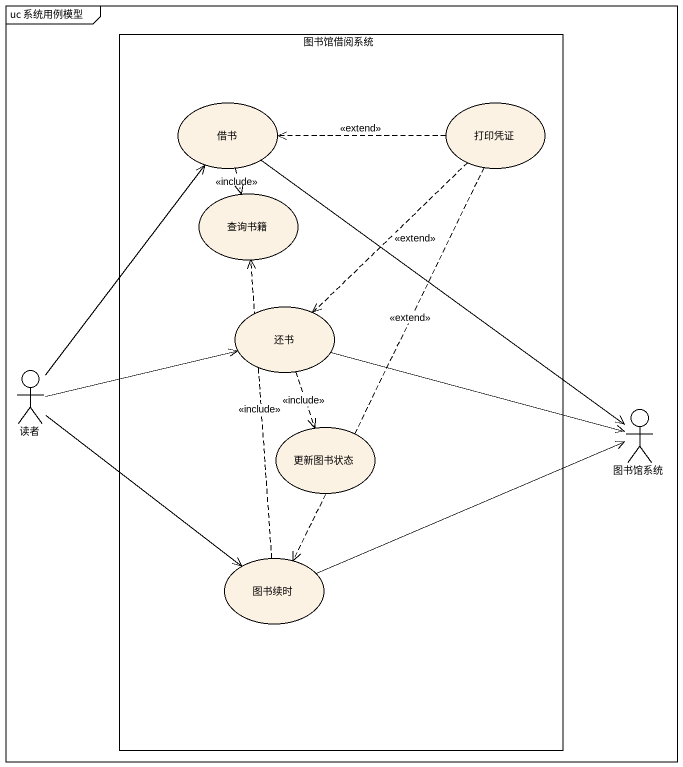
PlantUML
@startuml
mainframe uc 系统用例模型
rectangle 图书馆借阅系统 {
  usecase 借书
  usecase 打印凭证
  usecase 查询书籍
  usecase 还书
  usecase 更新图书状态
  usecase 图书续时
}
actor 读者
actor 图书馆系统
借书 ..> 查询书籍 : <<include>>
借书 --> 图书馆系统
打印凭证 .left.> 借书 : <<extend>>
打印凭证 ..> 还书 : <<extend>>
打印凭证 ..> 图书续时 : <<extend>>
还书 -right-> 图书馆系统
还书 ..> 更新图书状态 : <<include>>
读者 -up-> 借书
读者 -right-> 还书
读者 --> 图书续时
图书续时 .up.> 查询书籍 : <<include>>
图书续时 -right-> 图书馆系统
@enduml
